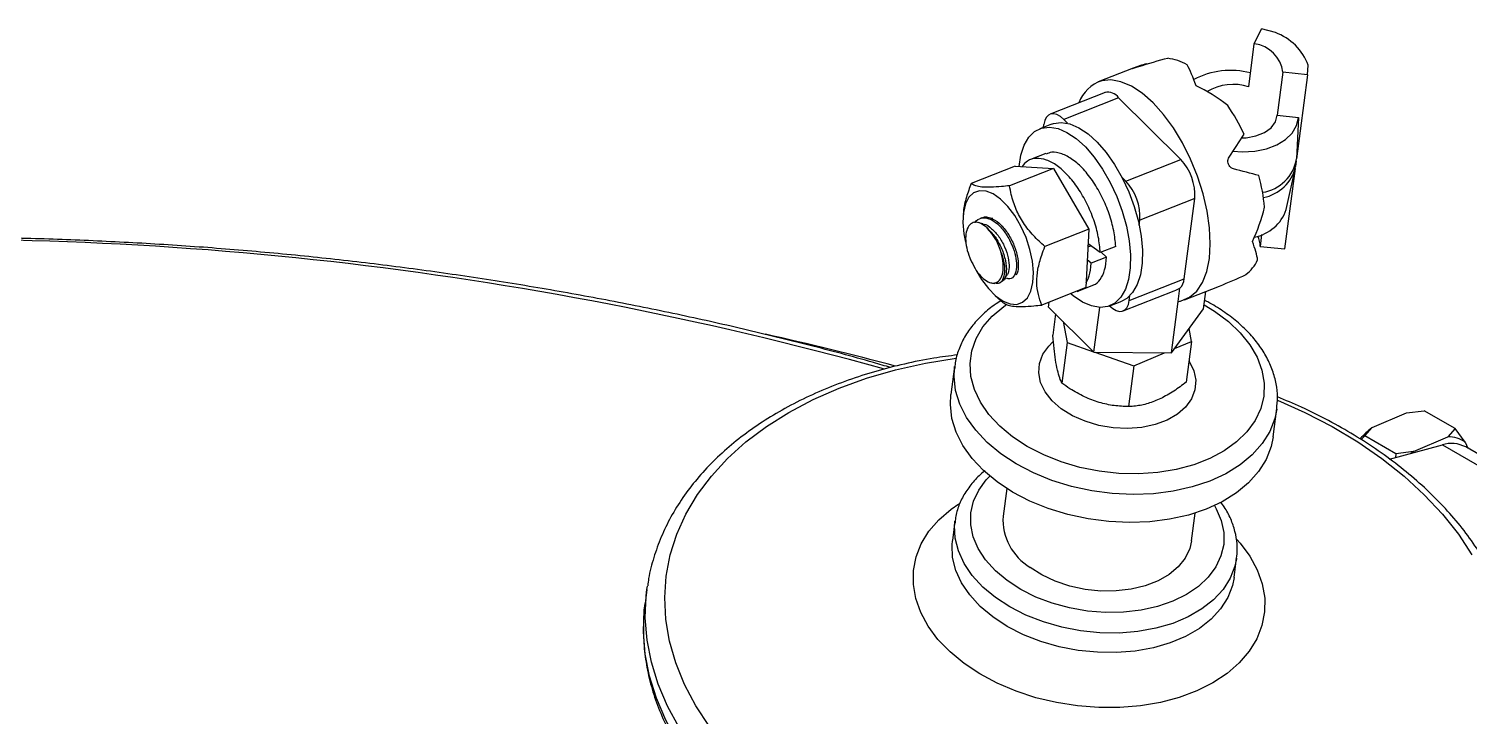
# Model space of a CAD drawing. Header units: millimetres. Extents: x 118006 to 124636, y -130611 to -125922.
# Drawn here: x 122546.1 to 122703.3, y -127385.3 to -127310.3 of the extents above; entities that cross this region are included whole.
import ezdxf

# ---------------------------------------------------------------- set-up
doc = ezdxf.new("R2010")
doc.units = ezdxf.units.MM
doc.header["$LTSCALE"] = 13
doc.layers.add('几何体', color=7, linetype='Continuous')

msp = doc.modelspace()

# ---------------------------------------------------------------- linework, layer by layer
at = {"layer": '几何体'}
for p, q in [((122679.86, -127311.9), (122680.64, -127310.26)), ((122682.17, -127310.67), (122680.64, -127310.26)), ((122679.25, -127316.6), (122679.86, -127311.9)), ((122666.64, -127314.55), (122662.83, -127316.06)), ((122668.12, -127314.08), (122668.13, -127314.12)), ((122682.98, -127315.01), (122682.36, -127319.7)), ((122685.68, -127315.28), (122682.98, -127315.01)), ((122685.68, -127315.28), (122685.74, -127314.23)), ((122685.68, -127315.28), (122684.48, -127324.47)), ((122663.56, -127317.21), (122657.56, -127319.58)), ((122665.05, -127317.78), (122659.06, -127320.15)), ((122665.05, -127317.78), (122671.82, -127324.53)), ((122682.36, -127319.7), (122684.67, -127319.93)), ((122657.72, -127320.66), (122656.43, -127321.17)), ((122656.85, -127321), (122656.89, -127320.71)), ((122659.06, -127320.15), (122659.48, -127320.57)), ((122684.67, -127319.93), (122684.48, -127324.47)), ((122657.1, -127323.89), (122655.41, -127324.55)), ((122665.83, -127326.9), (122671.82, -127324.53)), ((122653.74, -127325.25), (122648.95, -127327.15)), ((122657.93, -127325.5), (122653.14, -127327.4)), ((122653.74, -127325.25), (122657.93, -127325.5)), ((122657.93, -127325.5), (122661.79, -127332.14)), ((122683.19, -127334.29), (122684.34, -127325.53)), ((122683.35, -127330.01), (122684.33, -127325.58)), ((122684.38, -127325.31), (122684.46, -127324.68)), ((122665.4, -127326.48), (122665.83, -127326.9)), ((122673.35, -127328.78), (122667.36, -127331.15)), ((122672.2, -127337.57), (122673.35, -127328.78)), ((122648.1, -127330.28), (122648.08, -127330.55)), ((122650.12, -127330.92), (122649.93, -127330.99)), ((122661.79, -127332.14), (122657, -127334.04)), ((122661.79, -127332.14), (122661.46, -127338.53)), ((122667.29, -127331.69), (122667.36, -127331.15)), ((122661.69, -127334.09), (122662.01, -127333.96)), ((122663.05, -127334.7), (122661.71, -127333.75)), ((122664.73, -127334.03), (122663.05, -127334.7)), ((122680.66, -127332.74), (122680.49, -127334.02)), ((122680.49, -127334.02), (122683.19, -127334.29)), ((122662.05, -127335.87), (122661.62, -127335.48)), ((122663.74, -127335.21), (122662.05, -127335.87)), ((122663.13, -127334.67), (122663.74, -127335.21)), ((122651.98, -127338.05), (122652.17, -127337.98)), ((122652.62, -127337.53), (122652.74, -127337.55)), ((122661.46, -127338.53), (122656.67, -127340.43)), ((122660.53, -127338.94), (122662.22, -127338.27)), ((122666.21, -127339.94), (122672.2, -127337.57)), ((122671.55, -127340.05), (122671.74, -127338.58)), ((122672.25, -127339.86), (122676.05, -127338.36)), ((122651.57, -127339.39), (122652.45, -127340.16)), ((122657.41, -127340.65), (122657.48, -127340.11)), ((122664.08, -127340.51), (122665.38, -127340)), ((122665.54, -127341.08), (122671.11, -127338.87)), ((122666.21, -127339.94), (122666.28, -127339.4)), ((122670.81, -127345.66), (122671.55, -127340.05)), ((122674.33, -127340.83), (122674.58, -127338.94)), ((122657.41, -127340.65), (122662.35, -127345.57)), ((122658.16, -127341.4), (122657.86, -127343.72)), ((122662.35, -127345.57), (122662.99, -127340.69)), ((122670.81, -127345.66), (122674.33, -127340.83)), ((122659, -127342.23), (122659.43, -127344.51)), ((122673.01, -127344.4), (122672.75, -127343.01)), ((122659.43, -127344.51), (122658.84, -127348.96)), ((122659.43, -127344.51), (122662.3, -127345.53)), ((122671.16, -127345.19), (122673.01, -127344.4)), ((122673.01, -127344.4), (122672.43, -127348.85)), ((122662.35, -127345.57), (122670.81, -127345.66)), ((122662.44, -127345.57), (122666.71, -127347.08)), ((122666.71, -127347.08), (122670.06, -127345.66)), ((122647.14, -127347.14), (122646.74, -127350.2)), ((122647.12, -127347.39), (122647.14, -127347.14)), ((122666.71, -127347.08), (122666.13, -127351.52)), ((122681.92, -127354.81), (122682.32, -127351.74)), ((122692.71, -127353.82), (122696.47, -127352.22)), ((122696.47, -127352.22), (122698.39, -127351.97)), ((122701.79, -127353.93), (122698.39, -127351.97)), ((122691.92, -127354.72), (122692.71, -127353.82)), ((122701.79, -127353.93), (122700.99, -127354.83)), ((122702.87, -127355.42), (122701.79, -127353.93)), ((122691.51, -127355.13), (122691.92, -127354.72)), ((122695.31, -127356.68), (122691.92, -127354.72)), ((122694.63, -127357.27), (122700.39, -127355.71)), ((122697.23, -127356.43), (122700.99, -127354.83)), ((122700.39, -127355.71), (122715.95, -127364.69)), ((122702.87, -127355.42), (122703.17, -127356.07)), ((122718.49, -127364.91), (122702.94, -127355.93)), ((122695.31, -127356.68), (122695.26, -127357.1)), ((122697.23, -127356.43), (122695.31, -127356.68)), ((122697.23, -127356.43), (122696.99, -127356.63)), ((122652.83, -127360.46), (122652.43, -127363.5)), ((122673, -127366.2), (122673.4, -127363.15)), ((122647.18, -127364.04), (122646.9, -127366.16)), ((122647.16, -127364.23), (122647.18, -127364.04)), ((122677.65, -127370.19), (122677.93, -127368.06)), ((122677.93, -127368.06), (122677.92, -127368.16)), ((122613.55, -127371.51), (122613.35, -127373.03)), ((122613.55, -127371.51), (122613.61, -127371.12))]:
    msp.add_line(p, q, dxfattribs=at)
at = {"layer": '几何体', "flags": 128}
for points in [[(122673.67, -127326.37), (122672.91, -127324.51), (122672.03, -127322.73), (122671.03, -127321.09), (122669.94, -127319.61), (122668.8, -127318.34), (122667.63, -127317.3), (122666.45, -127316.53), (122665.3, -127316.04), (122664.21, -127315.84), (122663.2, -127315.94)], [(122659.06, -127320.15), (122658.69, -127319.84), (122658.32, -127319.63), (122657.97, -127319.53), (122657.66, -127319.55), (122657.38, -127319.69), (122657.15, -127319.93), (122656.99, -127320.28), (122656.89, -127320.71)], [(122678.49, -127322.16), (122678.97, -127322.15), (122680.04, -127321.96), (122680.97, -127321.6), (122681.69, -127321.07), (122682.17, -127320.43), (122682.36, -127319.7)], [(122654.19, -127325.28), (122654.38, -127324.06), (122654.73, -127322.97), (122655.24, -127322.1), (122655.88, -127321.47), (122656.63, -127321.1), (122657.49, -127320.99), (122658.43, -127321.15), (122659.41, -127321.58), (122660.42, -127322.25), (122661.42, -127323.16)], [(122657.72, -127320.66), (122657.93, -127320.59), (122658.79, -127320.48), (122659.72, -127320.64), (122660.7, -127321.06), (122661.71, -127321.74), (122662.71, -127322.65)], [(122677.54, -127323.62), (122678.55, -127323.69), (122679.91, -127323.62), (122681.18, -127323.37), (122682.32, -127322.94), (122683.27, -127322.36), (122684, -127321.64), (122684.47, -127320.82), (122684.67, -127319.93)], [(122662.71, -127322.65), (122663.68, -127323.77), (122664.6, -127325.07), (122665.42, -127326.52), (122666.15, -127328.06), (122666.75, -127329.67), (122667.2, -127331.3), (122667.5, -127332.9), (122667.64, -127334.43), (122667.62, -127335.85), (122667.42, -127337.12), (122667.07, -127338.2), (122666.57, -127339.07), (122665.93, -127339.7), (122665.38, -127340)], [(122661.42, -127323.16), (122662.39, -127324.28), (122663.3, -127325.58), (122664.13, -127327.03), (122664.85, -127328.57), (122665.45, -127330.18), (122665.91, -127331.81), (122666.21, -127333.41), (122666.35, -127334.94), (122666.32, -127336.36), (122666.13, -127337.63), (122665.78, -127338.71), (122665.27, -127339.58), (122664.63, -127340.21), (122663.88, -127340.58), (122663.02, -127340.69), (122662.08, -127340.53), (122661.1, -127340.11), (122660.09, -127339.43), (122659.88, -127339.25)], [(122671.89, -127339.98), (122672.79, -127339.58), (122673.57, -127338.9), (122674.2, -127337.95), (122674.66, -127336.75), (122674.95, -127335.34), (122675.05, -127333.74), (122674.97, -127332), (122674.71, -127330.16), (122674.27, -127328.27), (122673.67, -127326.37)], [(122655.37, -127334.36), (122654.94, -127333.06), (122654.38, -127331.81), (122653.71, -127330.66), (122652.97, -127329.66), (122652.17, -127328.87), (122651.37, -127328.3), (122650.59, -127327.98), (122649.86, -127327.94), (122649.22, -127328.17), (122648.71, -127328.66), (122648.33, -127329.39), (122648.1, -127330.32), (122648.05, -127331.43), (122648.16, -127332.65), (122648.34, -127333.58)], [(122649.5, -127336.66), (122650.08, -127337.64), (122650.83, -127338.63), (122651.62, -127339.43), (122652.43, -127340), (122653.21, -127340.31), (122653.94, -127340.36), (122654.57, -127340.13), (122655.09, -127339.64), (122655.47, -127338.91), (122655.69, -127337.97), (122655.75, -127336.87), (122655.64, -127335.64), (122655.37, -127334.36)], [(122653.47, -127354.83), (122652.07, -127353.65), (122650.89, -127352.38), (122649.97, -127351.04), (122649.31, -127349.65), (122648.93, -127348.23), (122648.83, -127346.81), (122649.02, -127345.42), (122649.49, -127344.07), (122650.24, -127342.81), (122651.25, -127341.63), (122652.5, -127340.58), (122652.83, -127340.35)], [(122664.04, -127340.51), (122664.41, -127340.82), (122664.78, -127341.03), (122665.13, -127341.12), (122665.45, -127341.11), (122665.72, -127340.97), (122665.95, -127340.72), (122666.11, -127340.38), (122666.21, -127339.94)], [(122674.39, -127340.42), (122675.52, -127341.11), (122677.03, -127342.22), (122678.32, -127343.45), (122679.38, -127344.76), (122680.17, -127346.13), (122680.69, -127347.54), (122680.93, -127348.96), (122680.89, -127350.37), (122680.56, -127351.74), (122679.94, -127353.05), (122679.06, -127354.27), (122677.93, -127355.38), (122676.56, -127356.37), (122674.99, -127357.21), (122673.24, -127357.9), (122671.33, -127358.41), (122669.31, -127358.73), (122667.22, -127358.87), (122665.08, -127358.83), (122662.94, -127358.59), (122660.83, -127358.17), (122658.79, -127357.57), (122656.87, -127356.8), (122655.08, -127355.88), (122653.47, -127354.83), (122653.47, -127354.83)], [(122658.79, -127351.76), (122657.79, -127350.88), (122657.02, -127349.91), (122656.53, -127348.88), (122656.32, -127347.83), (122656.4, -127346.8), (122656.77, -127345.81), (122657.42, -127344.91), (122657.87, -127344.46)], [(122620.38, -127386.45), (122618.89, -127384.19), (122617.67, -127381.87), (122616.71, -127379.52), (122616.03, -127377.15), (122615.62, -127374.77), (122615.5, -127372.39), (122615.66, -127370.04), (122616.1, -127367.73), (122616.81, -127365.46), (122617.81, -127363.26), (122619.07, -127361.14), (122620.59, -127359.11), (122622.36, -127357.19), (122624.37, -127355.38), (122626.61, -127353.69), (122629.06, -127352.15), (122631.71, -127350.75), (122634.54, -127349.5), (122637.54, -127348.42), (122640.68, -127347.51), (122643.95, -127346.77), (122647.33, -127346.22)], [(122672.73, -127346.54), (122672.75, -127346.57), (122673.25, -127347.6), (122673.46, -127348.64), (122673.38, -127349.68), (122673.01, -127350.66), (122672.36, -127351.57), (122671.46, -127352.36), (122670.33, -127353.01), (122669.02, -127353.49), (122667.57, -127353.8), (122666.03, -127353.92), (122664.45, -127353.84), (122662.88, -127353.58), (122661.39, -127353.13), (122660.01, -127352.52), (122658.79, -127351.76)], [(122652.19, -127356.68), (122650.7, -127355.44), (122649.45, -127354.11), (122648.45, -127352.7), (122647.71, -127351.24), (122647.25, -127349.75), (122647.08, -127348.25), (122647.12, -127347.39)], [(122651.79, -127359.74), (122650.3, -127358.51), (122649.05, -127357.18), (122648.04, -127355.77), (122647.31, -127354.3), (122646.85, -127352.81), (122646.68, -127351.31), (122646.74, -127350.2)], [(122682.4, -127350.82), (122685.36, -127352.15), (122688.34, -127353.69), (122691.15, -127355.38), (122693.78, -127357.19), (122696.2, -127359.11), (122698.41, -127361.15), (122700.39, -127363.27), (122702.13, -127365.47), (122703.62, -127367.73)], [(122682.31, -127351.79), (122682.09, -127352.83), (122681.54, -127354.23), (122680.72, -127355.56), (122679.63, -127356.78), (122678.3, -127357.88), (122676.74, -127358.85), (122674.99, -127359.66), (122673.07, -127360.3), (122671.01, -127360.77), (122668.85, -127361.05), (122666.62, -127361.13), (122664.36, -127361.03), (122662.11, -127360.73), (122659.9, -127360.25), (122657.77, -127359.6), (122655.75, -127358.77), (122653.88, -127357.79), (122652.19, -127356.68)], [(122681.92, -127354.81), (122681.69, -127355.89), (122681.14, -127357.3), (122680.32, -127358.62), (122679.23, -127359.85), (122677.9, -127360.95), (122676.34, -127361.92), (122674.59, -127362.73), (122672.67, -127363.37), (122670.61, -127363.83), (122668.45, -127364.11), (122666.22, -127364.2), (122663.96, -127364.09), (122661.71, -127363.8), (122659.5, -127363.32), (122657.37, -127362.66), (122655.35, -127361.84), (122653.48, -127360.86), (122651.79, -127359.74)], [(122652.88, -127370.53), (122651.59, -127369.45), (122650.53, -127368.27), (122649.72, -127367.02), (122649.17, -127365.73), (122648.9, -127364.42), (122648.91, -127363.12), (122649.2, -127361.86), (122649.77, -127360.66), (122650.6, -127359.54), (122651, -127359.12)], [(122648.17, -127379.57), (122646.64, -127378.31), (122645.33, -127376.95), (122644.27, -127375.52), (122643.45, -127374.03), (122642.91, -127372.5), (122642.64, -127370.96), (122642.65, -127369.44), (122642.94, -127367.95), (122643.51, -127366.51), (122644.34, -127365.14), (122645.43, -127363.88), (122646.76, -127362.72), (122647.59, -127362.14)], [(122675.51, -127362.33), (122675.71, -127362.68), (122676.25, -127363.97), (122676.52, -127365.28), (122676.52, -127366.58), (122676.22, -127367.84), (122675.66, -127369.04), (122674.83, -127370.16), (122673.75, -127371.17), (122672.45, -127372.05), (122670.95, -127372.79), (122669.29, -127373.36), (122667.49, -127373.76), (122665.59, -127373.98), (122663.63, -127374.01), (122661.66, -127373.86), (122659.7, -127373.52), (122657.81, -127373.01), (122656.02, -127372.33), (122654.36, -127371.5), (122652.88, -127370.53)], [(122651.59, -127372.38), (122650.22, -127371.23), (122649.07, -127369.98), (122648.17, -127368.66), (122647.55, -127367.29), (122647.2, -127365.89), (122647.14, -127364.5), (122647.16, -127364.23)], [(122651.31, -127374.5), (122649.94, -127373.35), (122648.79, -127372.1), (122647.9, -127370.78), (122647.27, -127369.41), (122646.92, -127368.02), (122646.86, -127366.63), (122646.9, -127366.19)], [(122677.94, -127366.03), (122678.3, -127366.44), (122679.37, -127367.87), (122680.18, -127369.36), (122680.72, -127370.89), (122680.99, -127372.43), (122680.98, -127373.95), (122680.69, -127375.45), (122680.12, -127376.88), (122679.29, -127378.25), (122678.2, -127379.51), (122676.88, -127380.67), (122675.33, -127381.69), (122673.59, -127382.57), (122671.67, -127383.28), (122669.61, -127383.83), (122667.44, -127384.21), (122665.19, -127384.4), (122662.88, -127384.4), (122660.56, -127384.22), (122658.26, -127383.86), (122656.01, -127383.32), (122653.85, -127382.61), (122651.8, -127381.74), (122649.9, -127380.72), (122648.17, -127379.57)], [(122673, -127366.2), (122672.81, -127367.03), (122672.31, -127368.07), (122671.56, -127369.02), (122670.56, -127369.85), (122669.35, -127370.55), (122667.95, -127371.1), (122666.42, -127371.47), (122664.78, -127371.66), (122663.09, -127371.67), (122661.39, -127371.49), (122659.72, -127371.13), (122658.13, -127370.6), (122656.67, -127369.91), (122655.38, -127369.09)], [(122677.92, -127368.16), (122677.75, -127368.96), (122677.24, -127370.27), (122676.46, -127371.5), (122675.42, -127372.62), (122674.14, -127373.63), (122672.64, -127374.49), (122670.96, -127375.2), (122669.12, -127375.74), (122667.15, -127376.09), (122665.1, -127376.26), (122663.01, -127376.24), (122660.9, -127376.03), (122658.83, -127375.63), (122656.83, -127375.05), (122654.93, -127374.31), (122653.17, -127373.41), (122651.59, -127372.38)], [(122677.65, -127370.2), (122677.47, -127371.08), (122676.96, -127372.39), (122676.18, -127373.62), (122675.14, -127374.75), (122673.86, -127375.75), (122672.36, -127376.62), (122670.68, -127377.32), (122668.84, -127377.86), (122666.87, -127378.22), (122664.83, -127378.38), (122662.73, -127378.36), (122660.62, -127378.15), (122658.55, -127377.75), (122656.55, -127377.18), (122654.65, -127376.44), (122652.89, -127375.54), (122651.31, -127374.5)], [(122627.17, -127397.27), (122624.7, -127395.31), (122622.45, -127393.25), (122620.42, -127391.1), (122618.63, -127388.87), (122617.09, -127386.58), (122615.81, -127384.23), (122614.79, -127381.85), (122614.05, -127379.44), (122613.58, -127377.02), (122613.38, -127374.61), (122613.47, -127372.21), (122613.55, -127371.51)], [(122626.97, -127398.79), (122624.5, -127396.83), (122622.25, -127394.77), (122620.22, -127392.62), (122618.43, -127390.4), (122616.89, -127388.1), (122615.61, -127385.76), (122614.59, -127383.37), (122613.85, -127380.96), (122613.38, -127378.55), (122613.18, -127376.13), (122613.27, -127373.74), (122613.35, -127373.03)]]:
    msp.add_lwpolyline(points, dxfattribs=at)
at = {"layer": '几何体'}
for centre, radius, start, end in [((122679.4, -127315.48), 3.61, 7.5542, 82.6585), ((122680.08, -127316.34), 6.04, 20.4157, 69.797), ((122669.73, -127318.95), 5.51, 59.6378, 82.8669), ((122677.29, -127323.48), 8.68, 75.6197, 117.7218), ((122664.43, -127319.69), 3.95, 108.1697, 159.9257), ((122677.54, -127321.88), 5.55, 72.1492, 120.8263), ((122663.86, -127318.65), 1.47, 36.2831, 101.9164), ((122657.19, -127331.86), 23.79, 25.0861, 33.8154), ((122667.72, -127328.41), 5.65, 356.2887, 43.4582), ((122680.08, -127323.71), 4.46, 278.7907, 350.1493), ((122680.01, -127324.29), 4.48, 280.8446, 346.8325), ((122661.73, -127330.78), 5.65, 356.2887, 43.4582), ((122659.4, -127331.76), 21.67, 5.3442, 14.6359), ((122679, -127328.48), 4.61, 280.8293, 340.7031), ((122645.93, -127336.49), 6.54, 15.4949, 43.1563), ((122535.78, -127719.58), 386.32, 74.444, 92.6976), ((122678.35, -127333.93), 2.14, 357.6382, 28.6382), ((122676.36, -127333.72), 4.25, 307.5263, 335.1397), ((122670.68, -127337.48), 1.53, 314.0646, 356.5602), ((122671.08, -127336.87), 3.21, 278.3125, 284.5088), ((122545.09, -127705.85), 371.27, 75.0812, 77.3348), ((122700.02, -127362.88), 11.65, 128.9031, 137.5572), ((122701.4, -127358.8), 3.25, 61.8156, 108.1249), ((122701.09, -127357.85), 3.02, 53.6993, 91.8067), ((122658.54, -127363.84), 6.12, 176.8185, 238.9113)]:
    msp.add_arc(centre, radius, start, end, dxfattribs=at)
for centre, major_axis, ratio, start_param, end_param in [((122670.3, -127326.87), (23.4, 8.41), 0.513944, 1.383129, 1.518126), ((122670.3, -127326.87), (2.67, 12.89), 0.904653, 0.408424, 0.543422), ((122672.24, -127326.1), (-1.27, 13.23), 0.232857, 5.504092, 5.808784), ((122672.24, -127326.1), (10.27, -9.01), 0.642565, 1.672285, 1.976978), ((122670.3, -127326.87), (13.93, 18.77), 0.173902, 4.978394, 5.113391), ((122670.3, -127326.87), (22.46, -4.63), 0.125657, 1.131937, 1.266934), ((122672.24, -127326.1), (1.19, 13.5), 0.681211, 4.195106, 4.499799), ((122672.24, -127326.1), (-7.7, 10.7), 0.207372, 3.509303, 3.813995), ((122670.3, -127326.87), (23.4, 8.41), 0.513944, 4.774124, 4.901954), ((122666.57, -127337.22), (6.35, 0.06), 0.379073, 5.505386, 5.659844)]:
    msp.add_ellipse(centre, major_axis=major_axis, ratio=ratio, start_param=start_param, end_param=end_param, dxfattribs=at)
for points, knots in [([(122667.21, -127314.41), (122667.13, -127314.44), (122666.95, -127314.5), (122666.73, -127314.56), (122666.56, -127314.61), (122666.46, -127314.63), (122666.45, -127314.63), (122666.52, -127314.6), (122666.55, -127314.58)], [0, 0, 0, 0, 0.163826, 0.327654, 0.491393, 0.654851, 0.818278, 1, 1, 1, 1]), ([(122663.05, -127334.7), (122662.99, -127334.13), (122662.89, -127332.99), (122662.37, -127331.13), (122661.61, -127329.31), (122660.64, -127327.64), (122659.53, -127326.22), (122658.34, -127325.15), (122657.15, -127324.51), (122656.04, -127324.34), (122655.12, -127324.58), (122654.69, -127325.08), (122654.5, -127325.3)], [0, 0, 0, 0, 0.101596, 0.204887, 0.306483, 0.408079, 0.51137, 0.612966, 0.714562, 0.817853, 0.919449, 1, 1, 1, 1]), ([(122664.73, -127334.03), (122664.68, -127333.47), (122664.57, -127332.33), (122664.05, -127330.47), (122663.29, -127328.65), (122662.33, -127326.97), (122661.22, -127325.55), (122660.03, -127324.48), (122658.84, -127323.85), (122657.84, -127323.65), (122657.32, -127323.86), (122657.12, -127323.94)], [0, 0, 0, 0, 0.114902, 0.231721, 0.346623, 0.461525, 0.578344, 0.693246, 0.808149, 0.924968, 1, 1, 1, 1]), ([(122677.57, -127325.56), (122677.5, -127325.53), (122677.34, -127325.48), (122677.16, -127325.29), (122677.03, -127325.06), (122676.97, -127324.79), (122676.98, -127324.51), (122677.06, -127324.36), (122677.11, -127324.27)], [0, 0, 0, 0, 0.163826, 0.327654, 0.491393, 0.654851, 0.818278, 1, 1, 1, 1]), ([(122648.95, -127327.15), (122648.77, -127327.65), (122648.4, -127328.66), (122648.12, -127329.74), (122648.11, -127330.24), (122648.11, -127330.28)], [0, 0, 0, 0, 0.474039, 0.959213, 1, 1, 1, 1]), ([(122653.14, -127327.4), (122652.85, -127327.43), (122652.12, -127327.51), (122651.05, -127327.58), (122650.09, -127327.56), (122649.43, -127327.43), (122649.11, -127327.27), (122648.98, -127327.17), (122648.95, -127327.15)], [0, 0, 0, 0, 0.136827, 0.342729, 0.555197, 0.747424, 0.944661, 1, 1, 1, 1]), ([(122657, -127334.04), (122656.57, -127333.65), (122655.7, -127332.86), (122654.61, -127331.49), (122653.8, -127329.97), (122653.36, -127328.59), (122653.2, -127327.72), (122653.14, -127327.4)], [0, 0, 0, 0, 0.213245, 0.431498, 0.645486, 0.868042, 1, 1, 1, 1]), ([(122649.38, -127331.44), (122649.39, -127331.43), (122649.51, -127331.12), (122650.04, -127330.89), (122650.88, -127330.91), (122651.82, -127331.5), (122652.71, -127332.51), (122653.25, -127333.51), (122653.63, -127334.46), (122653.87, -127335.35), (122653.94, -127336.41), (122653.72, -127337.23), (122653.31, -127337.64), (122652.94, -127337.54), (122652.82, -127337.51)], [0, 0, 0, 0, 0.001984, 0.107136, 0.211383, 0.316212, 0.421042, 0.525288, 0.558919, 0.647265, 0.735409, 0.839851, 0.945003, 1, 1, 1, 1]), ([(122650.14, -127330.95), (122650.17, -127330.92), (122650.42, -127330.73), (122651.08, -127330.88), (122652.01, -127331.42), (122652.9, -127332.44), (122653.6, -127333.72), (122654.04, -127335.08), (122654.12, -127336.25), (122654.02, -127336.97), (122653.84, -127337.11), (122653.83, -127337.12)], [0, 0, 0, 0, 0.021588, 0.159342, 0.297867, 0.436392, 0.574146, 0.713097, 0.85111, 0.989122, 1, 1, 1, 1]), ([(122651.33, -127330.99), (122651.3, -127330.98), (122651.16, -127330.95), (122651.03, -127330.91), (122650.93, -127330.89)], [0, 0, 0, 0, 0.260322, 1, 1, 1, 1]), ([(122650.71, -127332.01), (122650.47, -127331.82), (122649.99, -127331.44), (122649.31, -127331.33), (122648.77, -127331.6), (122648.43, -127332.22), (122648.31, -127333.12), (122648.43, -127334.17), (122648.7, -127335.07), (122648.93, -127335.55), (122648.99, -127335.7)], [0, 0, 0, 0, 0.138629, 0.277262, 0.415489, 0.550448, 0.684398, 0.815699, 0.945367, 1, 1, 1, 1]), ([(122650.23, -127331.55), (122650.13, -127331.53), (122649.97, -127331.49), (122649.82, -127331.45), (122649.76, -127331.43)], [0, 0, 0, 0, 0.636735, 1, 1, 1, 1]), ([(122650.24, -127331.58), (122650.28, -127331.58), (122650.57, -127331.59), (122651.2, -127332.06), (122652, -127332.92), (122652.64, -127334.08), (122653.04, -127335.29), (122653.12, -127336.34), (122653.03, -127336.98), (122652.88, -127337.1), (122652.86, -127337.11)], [0, 0, 0, 0, 0.025313, 0.185851, 0.34639, 0.506032, 0.667065, 0.827008, 0.986951, 1, 1, 1, 1]), ([(122650.71, -127332.01), (122651, -127332.32), (122651.6, -127332.93), (122652.3, -127334.24), (122652.74, -127335.59), (122652.84, -127336.79), (122652.64, -127337.67), (122652.3, -127337.86), (122652.15, -127337.95)], [0, 0, 0, 0, 0.1713111, 0.341668, 0.5135057, 0.6841827, 0.8548597, 1, 1, 1, 1]), ([(122640.17, -127347.26), (122639.54, -127347.08), (122636.61, -127346.21), (122631.25, -127344.8), (122624.11, -127343.04), (122616.86, -127341.42), (122609.53, -127339.94), (122602.12, -127338.6), (122594.64, -127337.4), (122587.1, -127336.34), (122579.51, -127335.42), (122571.87, -127334.66), (122564.19, -127334.03), (122556.48, -127333.56), (122548.74, -127333.22), (122541, -127333.04), (122533.24, -127333), (122525.49, -127333.12), (122520.24, -127333.26), (122517.58, -127333.4), (122517.49, -127333.41)], [0, 0, 0, 0, 0.016629, 0.078007, 0.139376, 0.200737, 0.26209, 0.323435, 0.384774, 0.446107, 0.507435, 0.568758, 0.630077, 0.691393, 0.752707, 0.81402, 0.875332, 0.936644, 0.997957, 1, 1, 1, 1]), ([(122656.67, -127340.43), (122656.53, -127340.05), (122656.24, -127339.3), (122656.07, -127337.99), (122656.2, -127336.52), (122656.56, -127335.19), (122656.88, -127334.35), (122657, -127334.04)], [0, 0, 0, 0, 0.213245, 0.431498, 0.645486, 0.868042, 1, 1, 1, 1]), ([(122661.7, -127333.92), (122661.72, -127333.88), (122661.75, -127333.84), (122661.78, -127333.8), (122661.78, -127333.8)], [0, 0, 0, 0, 0.931898, 1, 1, 1, 1]), ([(122648.99, -127335.7), (122649.16, -127336.03), (122649.49, -127336.69), (122650.13, -127337.46), (122650.8, -127337.94), (122651.44, -127338.09), (122651.97, -127337.87), (122652.34, -127337.3), (122652.49, -127336.43), (122652.43, -127335.52), (122652.29, -127334.94), (122652.24, -127334.74)], [0, 0, 0, 0, 0.11326, 0.226515, 0.340225, 0.456377, 0.573307, 0.692355, 0.81251, 0.934453, 1, 1, 1, 1]), ([(122652.24, -127334.74), (122652.35, -127335.11), (122652.58, -127335.86), (122652.64, -127336.92), (122652.42, -127337.74), (122652.01, -127338.16), (122651.65, -127338.05), (122651.52, -127338.02)], [0, 0, 0, 0, 0.2002935, 0.4001292, 0.6369156, 0.8753125, 1, 1, 1, 1]), ([(122662.21, -127338.25), (122662.24, -127338.25), (122662.58, -127338.2), (122663.06, -127337.66), (122663.58, -127336.67), (122663.69, -127335.69), (122663.74, -127335.21)], [0, 0, 0, 0, 0.032304, 0.353086, 0.679219, 1, 1, 1, 1]), ([(122652.54, -127337.65), (122652.59, -127337.57), (122652.7, -127337.39), (122652.81, -127337.22), (122652.87, -127337.13)], [0, 0, 0, 0, 0.5000072, 1, 1, 1, 1]), ([(122661.49, -127337.99), (122661.62, -127337.76), (122661.93, -127337.22), (122662.01, -127336.37), (122662.05, -127335.87)], [0, 0, 0, 0, 0.419596, 1, 1, 1, 1]), ([(122651.13, -127338.01), (122651.16, -127338.01), (122651.29, -127338.04), (122651.43, -127338.06), (122651.54, -127338.08)], [0, 0, 0, 0, 0.177012, 1, 1, 1, 1]), ([(122652.23, -127339.97), (122652.02, -127340.09), (122651.29, -127340.52), (122650.24, -127341.4), (122649.1, -127342.6), (122648.2, -127343.9), (122647.56, -127345.29), (122647.21, -127346.47), (122647.16, -127347.19), (122647.14, -127347.42)], [0, 0, 0, 0, 0.071382, 0.245397, 0.418276, 0.589226, 0.757689, 0.923703, 1, 1, 1, 1]), ([(122652.48, -127340.18), (122652.51, -127340.2), (122652.63, -127340.3), (122652.96, -127340.45), (122653.61, -127340.58), (122654.57, -127340.61), (122655.64, -127340.54), (122656.38, -127340.46), (122656.67, -127340.43)], [0, 0, 0, 0, 0.055345, 0.250287, 0.444823, 0.653771, 0.863157, 1, 1, 1, 1]), ([(122660.52, -127338.92), (122660.56, -127338.91), (122660.62, -127338.91), (122660.67, -127338.86), (122660.7, -127338.83)], [0, 0, 0, 0, 0.47375, 1, 1, 1, 1]), ([(122682.3, -127351.79), (122682.34, -127351.36), (122682.44, -127350.45), (122682.28, -127349.03), (122681.89, -127347.57), (122681.25, -127346.15), (122680.38, -127344.76), (122679.28, -127343.45), (122677.97, -127342.21), (122676.46, -127341.09), (122675.27, -127340.33), (122674.56, -127339.99), (122674.45, -127339.94)], [0, 0, 0, 0, 0.0948056, 0.2021195, 0.3098263, 0.4186328, 0.5288754, 0.6404908, 0.7531429, 0.8664165, 0.9799654, 1, 1, 1, 1]), ([(122658.84, -127348.96), (122658.79, -127348.83), (122658.65, -127348.51), (122658.43, -127347.81), (122658.21, -127346.77), (122658.03, -127345.51), (122657.92, -127344.47), (122657.87, -127343.86), (122657.86, -127343.72)], [0, 0, 0, 0, 0.136827, 0.342729, 0.555197, 0.747424, 0.944661, 1, 1, 1, 1]), ([(122647.44, -127345.88), (122646.58, -127345.99), (122644.62, -127346.25), (122641.64, -127346.85), (122638.52, -127347.65), (122635.51, -127348.62), (122632.63, -127349.74), (122629.9, -127351.01), (122627.33, -127352.43), (122624.95, -127353.99), (122622.75, -127355.68), (122620.76, -127357.49), (122618.99, -127359.42), (122617.45, -127361.45), (122616.14, -127363.56), (122615.08, -127365.75), (122614.28, -127368), (122613.8, -127369.78), (122613.67, -127370.83), (122613.64, -127371.09)], [0, 0, 0, 0, 0.048271, 0.110742, 0.173249, 0.235794, 0.298371, 0.360969, 0.423562, 0.486119, 0.548594, 0.610934, 0.673076, 0.734958, 0.79653, 0.857765, 0.918673, 0.979308, 1, 1, 1, 1]), ([(122666.13, -127351.52), (122665.61, -127351.5), (122664.56, -127351.46), (122662.93, -127351.11), (122661.29, -127350.48), (122659.93, -127349.72), (122659.14, -127349.17), (122658.84, -127348.96)], [0, 0, 0, 0, 0.213245, 0.431498, 0.645486, 0.868042, 1, 1, 1, 1]), ([(122672.43, -127348.85), (122671.98, -127349.19), (122671.06, -127349.87), (122669.65, -127350.68), (122668.23, -127351.23), (122667.07, -127351.47), (122666.38, -127351.51), (122666.13, -127351.52)], [0, 0, 0, 0, 0.213245, 0.431498, 0.645486, 0.868042, 1, 1, 1, 1]), ([(122708.52, -127383.6), (122708.56, -127383.31), (122708.71, -127382.24), (122708.71, -127380.36), (122708.52, -127378), (122708.06, -127375.64), (122707.36, -127373.29), (122706.41, -127370.96), (122705.22, -127368.67), (122703.79, -127366.43), (122702.14, -127364.24), (122700.26, -127362.13), (122698.18, -127360.1), (122695.89, -127358.16), (122693.42, -127356.33), (122690.78, -127354.62), (122687.98, -127353.03), (122685.19, -127351.63), (122683.27, -127350.83), (122682.38, -127350.45)], [0, 0, 0, 0, 0.023091, 0.083365, 0.14366, 0.204095, 0.264764, 0.325725, 0.386999, 0.44857, 0.510396, 0.572426, 0.634601, 0.696873, 0.759198, 0.821546, 0.88389, 0.946218, 1, 1, 1, 1]), ([(122650.48, -127358.54), (122650.41, -127358.58), (122649.9, -127358.95), (122649.13, -127359.77), (122648.22, -127360.97), (122647.59, -127362.28), (122647.25, -127363.39), (122647.2, -127364.05), (122647.19, -127364.26)], [0, 0, 0, 0, 0.03406, 0.257244, 0.477752, 0.694545, 0.907521, 1, 1, 1, 1]), ([(122677.89, -127368.17), (122677.91, -127368.08), (122678.03, -127367.54), (122678, -127366.52), (122677.79, -127365.14), (122677.31, -127363.78), (122676.77, -127362.71), (122676.32, -127362.13), (122676.19, -127361.95)], [0, 0, 0, 0, 0.042584, 0.257494, 0.472028, 0.68803, 0.906994, 1, 1, 1, 1]), ([(122613.44, -127372.62), (122613.36, -127373.12), (122613.17, -127374.41), (122613.14, -127376.49), (122613.33, -127378.85), (122613.77, -127381.22), (122614.46, -127383.57), (122615.4, -127385.89), (122616.58, -127388.19), (122617.99, -127390.43), (122619.64, -127392.62), (122621.5, -127394.74), (122623.58, -127396.78), (122625.52, -127398.43), (122627.21, -127399.72), (122628.96, -127400.98), (122631.2, -127402.42), (122634, -127404.01), (122636.95, -127405.46), (122640.02, -127406.77), (122643.2, -127407.94), (122646.47, -127408.96), (122649.81, -127409.82), (122653.21, -127410.52), (122656.65, -127411.05), (122660.12, -127411.42), (122663.58, -127411.62), (122667.04, -127411.65), (122670.46, -127411.51), (122673.83, -127411.2), (122677.14, -127410.73), (122680.36, -127410.08), (122683.48, -127409.27), (122686.49, -127408.3), (122689.36, -127407.17), (122692.08, -127405.89), (122694.64, -127404.47), (122697.01, -127402.9), (122699.2, -127401.2), (122701.18, -127399.38), (122702.94, -127397.45), (122704.48, -127395.42), (122705.77, -127393.31), (122706.82, -127391.12), (122707.62, -127388.87), (122708.11, -127386.92), (122708.25, -127385.72), (122708.29, -127385.3)], [0, 0, 0, 0, 0.014822, 0.037333, 0.05985, 0.082417, 0.105071, 0.127833, 0.150712, 0.173702, 0.196789, 0.219952, 0.243171, 0.266426, 0.279457, 0.291828, 0.315116, 0.338399, 0.361676, 0.384946, 0.408207, 0.43146, 0.454707, 0.47795, 0.501191, 0.524431, 0.547675, 0.570923, 0.594178, 0.617443, 0.64072, 0.664009, 0.687313, 0.71063, 0.733959, 0.757296, 0.780631, 0.803951, 0.82724, 0.850478, 0.87364, 0.896705, 0.919654, 0.942477, 0.965178, 0.987779, 1, 1, 1, 1])]:
    msp.add_open_spline(points, degree=3, knots=knots, dxfattribs=at)

doc.saveas('drawing.dxf')
